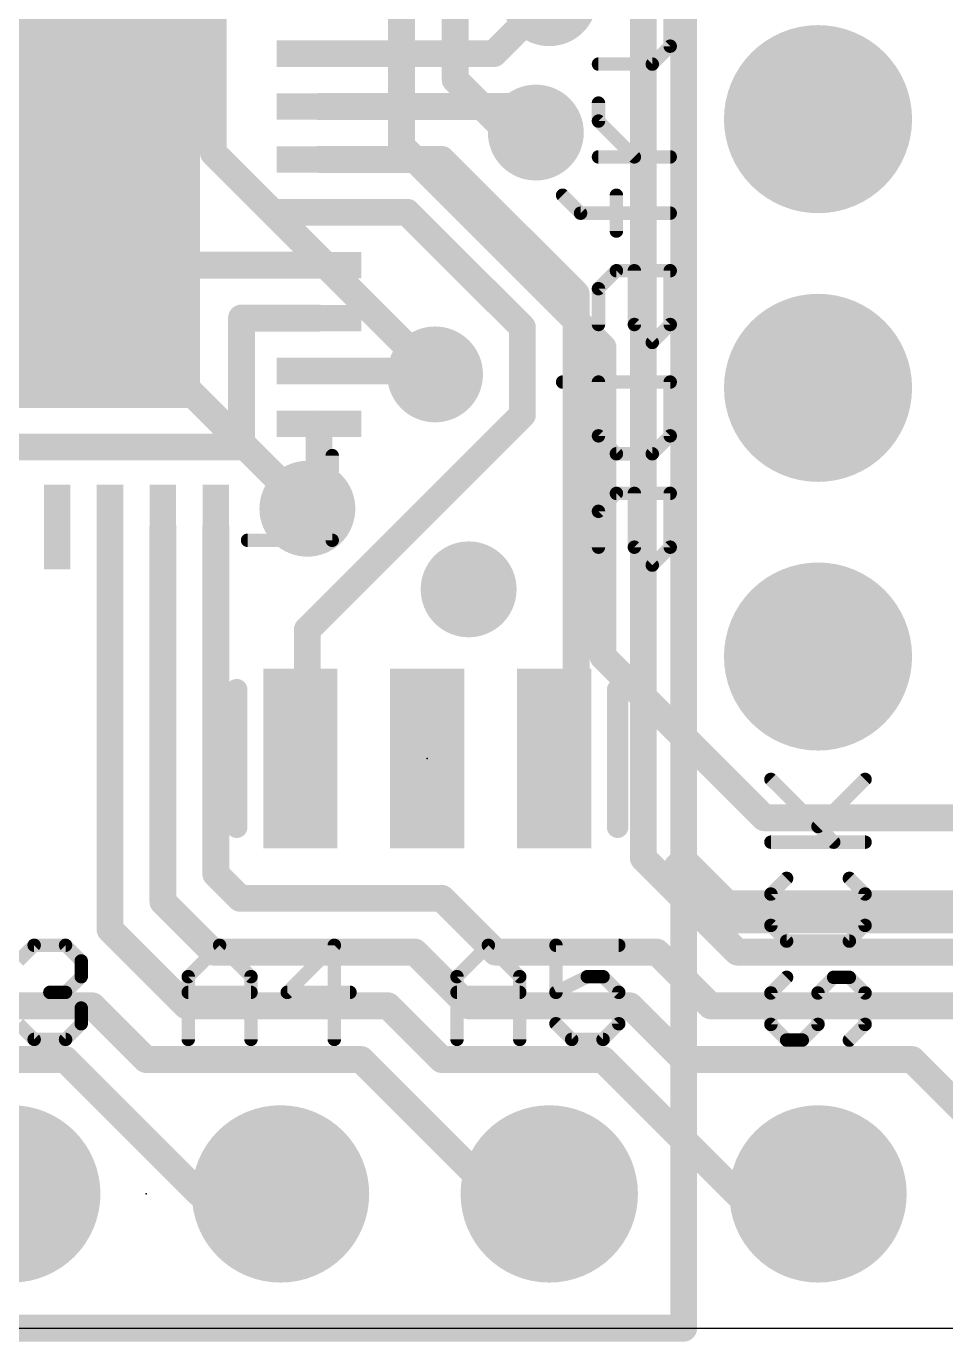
# Model space of a CAD drawing. Extents: x -12.9 to 57.5, y -7.5 to 35.5.
# Drawn here: x 24.27 to 32.96, y -0.13 to 12.31 of the extents above; entities that cross this region are included whole.
import ezdxf

# ---------------------------------------------------------------- set-up
doc = ezdxf.new("R2010")
doc.units = 0
for name, color, linetype in [('1', 12, 'CONTINUOUS'), ('16', 132, 'CONTINUOUS'), ('17', 110, 'CONTINUOUS'), ('18', 110, 'CONTINUOUS'), ('20', 53, 'CONTINUOUS'), ('21', 40, 'CONTINUOUS'), ('23', 40, 'CONTINUOUS')]:
    doc.layers.add(name, color=color, linetype=linetype)

# ---------------------------------------------------------------- blocks, each defined once
blk = doc.blocks.new('RECT')
blk.add_solid([(-0.5, -0.5), (0.5, -0.5), (-0.5, 0.5), (0.5, 0.5)])
blk = doc.blocks.new('ROUNDP')
at = {"const_width": 0.5}
blk.add_lwpolyline([(0, -0.25, 1), (0, 0.25, 1), (0, -0.25)], format="xyb", dxfattribs=at)
blk = doc.blocks.new('ROUNDV')
at = {"const_width": 0.5}
blk.add_lwpolyline([(0, -0.25, 1), (0, 0.25, 1), (0, -0.25)], format="xyb", dxfattribs=at)

msp = doc.modelspace()

# ---------------------------------------------------------------- linework, layer by layer
at = {"layer": '1', "const_width": 0.254}
for points in [[(30.48, 0), (30.48, 22.86)], [(26.2182, 13.6452), (23.876, 11.303)], [(30.099, 12.827), (30.099, 4.445)], [(28.686, 12.049), (29.21, 12.573)], [(27.0335, 12.049), (28.686, 12.049)], [(27.0335, 11.549), (28.837, 11.549)], [(28.837, 11.549), (29.083, 11.303)], [(24.749, 10.049), (23.749, 11.049)], [(27.0335, 11.049), (28.194, 11.049)], [(28.194, 11.049), (29.464, 9.779)], [(27.0335, 10.549), (27.8685, 10.549)], [(27.8685, 10.549), (28.956, 9.4615)], [(27.0335, 10.049), (24.749, 10.049)], [(29.464, 9.779), (29.464, 5.5945)], [(26.3017, 8.3312), (26.3017, 9.5504)], [(26.3017, 9.5504), (26.3031, 9.549)], [(26.3031, 9.549), (27.0335, 9.549)], [(28.956, 8.636), (28.956, 9.4615)], [(27.0335, 9.049), (28.0985, 9.049)], [(28.0985, 9.049), (28.1305, 9.017)], [(28.956, 8.636), (26.924, 6.604)], [(27.0335, 8.549), (27.0335, 7.8565)], [(23.622, 8.3312), (26.3017, 8.3312)], [(27.0335, 7.8565), (26.924, 7.747)], [(25.0585, 3.7705), (25.0585, 7.574)], [(25.5585, 4.0325), (25.5585, 7.574)], [(26.0585, 7.574), (26.0585, 4.2945)], [(26.924, 6.604), (26.924, 5.4545)], [(29.464, 5.5945), (29.2561, 5.3866)], [(26.924, 5.4545), (26.8561, 5.3866)], [(30.099, 4.445), (30.988, 3.556)], [(26.0585, 4.2945), (26.289, 4.064)], [(25.5585, 4.0325), (26.035, 3.556)], [(26.289, 4.064), (28.194, 4.064)], [(28.194, 4.064), (28.702, 3.556)], [(25.0585, 3.7705), (25.781, 3.048)], [(26.035, 3.556), (27.94, 3.556)], [(27.94, 3.556), (28.448, 3.048)], [(28.702, 3.556), (30.226, 3.556)], [(30.226, 3.556), (30.734, 3.048)], [(30.988, 3.556), (33.528, 3.556)], [(24.892, 3.048), (23.114, 3.048)], [(25.4, 2.54), (24.892, 3.048)], [(25.781, 3.048), (27.686, 3.048)], [(27.686, 3.048), (28.194, 2.54)], [(28.448, 3.048), (29.972, 3.048)], [(29.972, 3.048), (30.48, 2.54)], [(30.734, 3.048), (33.274, 3.048)], [(22.86, 2.54), (24.638, 2.54)], [(24.638, 2.54), (25.908, 1.27)], [(27.432, 2.54), (25.4, 2.54)], [(28.702, 1.27), (27.432, 2.54)], [(28.194, 2.54), (29.718, 2.54)], [(29.718, 2.54), (30.988, 1.27)], [(30.48, 2.54), (32.639, 2.54)], [(32.639, 2.54), (33.909, 1.27)], [(25.908, 1.27), (26.67, 1.27)], [(29.21, 1.27), (28.702, 1.27)], [(30.988, 1.27), (31.75, 1.27)], [(0, 0), (30.48, 0)]]:
    msp.add_lwpolyline(points, dxfattribs=at)
at = {"layer": '1', "const_width": 0.127}
for points in [[(27.0335, 12.1125, 1), (27.0335, 11.9855)], [(28.6411, 12.0939, 1), (28.7309, 12.0041)], [(28.686, 11.9855, 1), (28.686, 12.1125)], [(27.0335, 11.6125, 1), (27.0335, 11.4855)], [(28.8819, 11.5939, 1), (28.7921, 11.5041)], [(28.837, 11.4855, 1), (28.837, 11.6125)], [(29.0381, 11.2581, 1), (29.1279, 11.3479)], [(27.0335, 11.1125, 1), (27.0335, 10.9855)], [(28.2389, 11.0939, 1), (28.1491, 11.0041)], [(28.194, 10.9855, 1), (28.194, 11.1125)], [(27.0335, 10.6125, 1), (27.0335, 10.4855)], [(27.9134, 10.5939, 1), (27.8236, 10.5041)], [(27.8685, 10.4855, 1), (27.8685, 10.6125)], [(24.749, 10.1125, 1), (24.749, 9.9855)], [(24.7041, 10.0041, 1), (24.7939, 10.0939)], [(27.0335, 9.9855, 1), (27.0335, 10.1125)], [(29.5275, 9.779, 1), (29.4005, 9.779)], [(29.4191, 9.7341, 1), (29.5089, 9.8239)], [(26.3652, 9.5504, 1), (26.2382, 9.5504)], [(26.3466, 9.5953, 1), (26.2568, 9.5055)], [(26.3031, 9.6125, 1), (26.3031, 9.4855)], [(26.2582, 9.5041, 1), (26.348, 9.5939)], [(27.0335, 9.4855, 1), (27.0335, 9.6125)], [(29.0195, 9.4615, 1), (28.8925, 9.4615)], [(28.9111, 9.4166, 1), (29.0009, 9.5064)], [(27.0335, 9.1125, 1), (27.0335, 8.9855)], [(28.1434, 9.0939, 1), (28.0536, 9.0041)], [(28.0856, 8.9721, 1), (28.1754, 9.0619)], [(28.0985, 8.9855, 1), (28.0985, 9.1125)], [(29.0009, 8.5911, 1), (28.9111, 8.6809)], [(27.097, 8.549, 1), (26.97, 8.549)], [(28.8925, 8.636, 1), (29.0195, 8.636)], [(26.3017, 8.2677, 1), (26.3017, 8.3947)], [(26.2382, 8.3312, 1), (26.3652, 8.3312)], [(27.0784, 7.8116, 1), (26.9886, 7.9014)], [(26.8791, 7.7919, 1), (26.9689, 7.7021)], [(26.97, 7.8565, 1), (27.097, 7.8565)], [(25.122, 7.574, 1), (24.995, 7.574)], [(25.622, 7.574, 1), (25.495, 7.574)], [(26.122, 7.574, 1), (25.995, 7.574)], [(26.9875, 6.604, 1), (26.8605, 6.604)], [(26.8791, 6.6489, 1), (26.9689, 6.5591)], [(29.5089, 5.5496, 1), (29.4191, 5.6394)], [(29.4005, 5.5945, 1), (29.5275, 5.5945)], [(26.8112, 5.4315, 1), (26.901, 5.3417)], [(26.8605, 5.4545, 1), (26.9875, 5.4545)], [(26.9689, 5.4096, 1), (26.8791, 5.4994)], [(29.2112, 5.4315, 1), (29.301, 5.3417)], [(30.1439, 4.4899, 1), (30.0541, 4.4001)], [(30.0355, 4.445, 1), (30.1625, 4.445)], [(26.1034, 4.3394, 1), (26.0136, 4.2496)], [(25.995, 4.2945, 1), (26.122, 4.2945)], [(25.6034, 4.0774, 1), (25.5136, 3.9876)], [(26.289, 4.1275, 1), (26.289, 4.0005)], [(26.2441, 4.0191, 1), (26.3339, 4.1089)], [(28.2389, 4.1089, 1), (28.1491, 4.0191)], [(28.194, 4.0005, 1), (28.194, 4.1275)], [(25.495, 4.0325, 1), (25.622, 4.0325)], [(25.1034, 3.8154, 1), (25.0136, 3.7256)], [(24.995, 3.7705, 1), (25.122, 3.7705)], [(26.035, 3.6195, 1), (26.035, 3.4925)], [(25.9901, 3.5111, 1), (26.0799, 3.6009)], [(27.9849, 3.6009, 1), (27.8951, 3.5111)], [(27.94, 3.4925, 1), (27.94, 3.6195)], [(28.702, 3.6195, 1), (28.702, 3.4925)], [(28.6571, 3.5111, 1), (28.7469, 3.6009)], [(30.2709, 3.6009, 1), (30.1811, 3.5111)], [(30.226, 3.4925, 1), (30.226, 3.6195)], [(30.988, 3.6195, 1), (30.988, 3.4925)], [(30.9431, 3.5111, 1), (31.0329, 3.6009)], [(24.9369, 3.0929, 1), (24.8471, 3.0031)], [(24.892, 2.9845, 1), (24.892, 3.1115)], [(25.781, 3.1115, 1), (25.781, 2.9845)], [(25.7361, 3.0031, 1), (25.8259, 3.0929)], [(27.7309, 3.0929, 1), (27.6411, 3.0031)], [(27.686, 2.9845, 1), (27.686, 3.1115)], [(28.448, 3.1115, 1), (28.448, 2.9845)], [(28.4031, 3.0031, 1), (28.4929, 3.0929)], [(30.0169, 3.0929, 1), (29.9271, 3.0031)], [(29.972, 2.9845, 1), (29.972, 3.1115)], [(30.734, 3.1115, 1), (30.734, 2.9845)], [(30.6891, 3.0031, 1), (30.7789, 3.0929)], [(24.6829, 2.5849, 1), (24.5931, 2.4951)], [(24.638, 2.4765, 1), (24.638, 2.6035)], [(25.4, 2.6035, 1), (25.4, 2.4765)], [(25.3551, 2.4951, 1), (25.4449, 2.5849)], [(27.4769, 2.5849, 1), (27.3871, 2.4951)], [(27.432, 2.4765, 1), (27.432, 2.6035)], [(28.194, 2.6035, 1), (28.194, 2.4765)], [(28.1491, 2.4951, 1), (28.2389, 2.5849)], [(29.7629, 2.5849, 1), (29.6731, 2.4951)], [(29.718, 2.4765, 1), (29.718, 2.6035)], [(30.48, 2.6035, 1), (30.48, 2.4765)], [(30.4351, 2.4951, 1), (30.5249, 2.5849)], [(32.6839, 2.5849, 1), (32.5941, 2.4951)], [(32.639, 2.4765, 1), (32.639, 2.6035)], [(25.908, 1.3335, 1), (25.908, 1.2065)], [(25.8631, 1.2251, 1), (25.9529, 1.3149)], [(26.67, 1.2065, 1), (26.67, 1.3335)], [(28.702, 1.3335, 1), (28.702, 1.2065)], [(28.6571, 1.2251, 1), (28.7469, 1.3149)], [(29.21, 1.2065, 1), (29.21, 1.3335)], [(30.988, 1.3335, 1), (30.988, 1.2065)], [(30.9431, 1.2251, 1), (31.0329, 1.3149)], [(31.75, 1.2065, 1), (31.75, 1.3335)], [(30.48, -0.0635, 1), (30.48, 0.0635)], [(30.4165, 0, 1), (30.5435, 0)]]:
    msp.add_lwpolyline(points, format="xyb", dxfattribs=at)
at = {"layer": '16'}
for points, const_width in [([(30.48, 0), (30.48, 22.86)], 0.254), ([(27.813, 13.335), (27.813, 11.176)], 0.254), ([(26.035, 12.827), (26.035, 11.1125)], 0.254), ([(28.321, 12.827), (28.321, 11.803)], 0.254), ([(25.273, 12.446), (25.273, 9.398)], 0.254), ([(28.321, 11.803), (28.821, 11.303)], 0.254), ([(28.821, 11.303), (29.083, 11.303)], 0.254), ([(26.035, 11.1125), (28.1305, 9.017)], 0.254), ([(27.813, 11.176), (29.718, 9.271)], 0.254), ([(25.273, 9.398), (26.924, 7.747)], 0.254), ([(29.718, 9.271), (29.718, 6.35)], 0.254), ([(29.718, 6.35), (31.242, 4.826)], 0.254), ([(31.242, 4.826), (35.56, 4.826)], 0.254), ([(30.861, 3.937), (30.48, 4.318)], 0.4064), ([(35.179, 3.937), (30.861, 3.937)], 0.4064), ([(0, 0), (30.48, 0)], 0.254)]:
    msp.add_lwpolyline(points, dxfattribs=dict(at, const_width=const_width))
for points, const_width in [([(28.3659, 11.8479, 1), (28.2761, 11.7581)], 0.127), ([(28.2575, 11.803, 1), (28.3845, 11.803)], 0.127), ([(28.821, 11.3665, 1), (28.821, 11.2395)], 0.127), ([(28.7761, 11.2581, 1), (28.8659, 11.3479)], 0.127), ([(29.083, 11.2395, 1), (29.083, 11.3665)], 0.127), ([(26.0799, 11.1574, 1), (25.9901, 11.0676)], 0.127), ([(27.8579, 11.2209, 1), (27.7681, 11.1311)], 0.127), ([(27.7495, 11.176, 1), (27.8765, 11.176)], 0.127), ([(25.9715, 11.1125, 1), (26.0985, 11.1125)], 0.127), ([(25.3179, 9.4429, 1), (25.2281, 9.3531)], 0.127), ([(25.2095, 9.398, 1), (25.3365, 9.398)], 0.127), ([(29.7815, 9.271, 1), (29.6545, 9.271)], 0.127), ([(29.6731, 9.2261, 1), (29.7629, 9.3159)], 0.127), ([(28.0856, 8.9721, 1), (28.1754, 9.0619)], 0.127), ([(26.8791, 7.7021, 1), (26.9689, 7.7919)], 0.127), ([(29.7629, 6.3949, 1), (29.6731, 6.3051)], 0.127), ([(29.6545, 6.35, 1), (29.7815, 6.35)], 0.127), ([(31.242, 4.8895, 1), (31.242, 4.7625)], 0.127), ([(31.1971, 4.7811, 1), (31.2869, 4.8709)], 0.127), ([(30.5518, 4.3898, 1), (30.4082, 4.2462)], 0.2032), ([(30.861, 4.0386, 1), (30.861, 3.8354)], 0.2032), ([(30.7892, 3.8652, 1), (30.9328, 4.0088)], 0.2032), ([(30.48, -0.0635, 1), (30.48, 0.0635)], 0.127), ([(30.4165, 0, 1), (30.5435, 0)], 0.127)]:
    msp.add_lwpolyline(points, format="xyb", dxfattribs=dict(at, const_width=const_width))
at = {"layer": '20'}
msp.add_line((2.54, 0), (48.26, 0), dxfattribs=at)
at = {"layer": '21'}
for points, const_width in [([(30.353, 12.1197), (30.353, 12.6282)], 0.127), ([(30.1835, 11.9503), (30.353, 12.1197)], 0.127), ([(29.6751, 11.9503), (30.1835, 11.9503)], 0.127), ([(29.6751, 11.4122), (29.6751, 11.5816)], 0.127), ([(30.014, 11.0732), (29.6751, 11.4122)], 0.127), ([(30.353, 11.0732), (29.6751, 11.0732)], 0.127), ([(29.5056, 10.541), (29.3361, 10.7105)], 0.127), ([(29.8446, 10.3716), (29.8446, 10.7105)], 0.127), ([(30.353, 10.541), (29.5056, 10.541)], 0.127), ([(29.6751, 9.8275), (29.8446, 9.997)], 0.127), ([(29.8446, 9.997), (30.353, 9.997)], 0.127), ([(30.014, 9.4886), (30.014, 9.997)], 0.127), ([(30.353, 9.997), (30.353, 9.4886)], 0.127), ([(29.6751, 9.4886), (29.6751, 9.8275)], 0.127), ([(30.1835, 9.3191), (30.014, 9.4886)], 0.127), ([(30.353, 9.4886), (30.1835, 9.3191)], 0.127), ([(29.3361, 8.9446), (30.353, 8.9446)], 0.127), ([(29.6751, 8.4361), (29.6751, 8.9446)], 0.127), ([(30.353, 8.9446), (30.353, 8.4361)], 0.127), ([(29.8446, 8.2666), (29.6751, 8.4361)], 0.127), ([(30.353, 8.4361), (30.1835, 8.2666)], 0.127), ([(27.1585, 8.249), (27.1585, 7.449)], 0.127), ([(30.1835, 8.2666), (29.8446, 8.2666)], 0.127), ([(29.6751, 7.7226), (29.8446, 7.8921)], 0.127), ([(29.8446, 7.8921), (30.353, 7.8921)], 0.127), ([(30.014, 7.3837), (30.014, 7.8921)], 0.127), ([(30.353, 7.8921), (30.353, 7.3837)], 0.127), ([(29.6751, 7.3837), (29.6751, 7.7226)], 0.127), ([(27.1585, 7.449), (26.3585, 7.449)], 0.127), ([(30.1835, 7.2142), (30.014, 7.3837)], 0.127), ([(30.353, 7.3837), (30.1835, 7.2142)], 0.127), ([(26.2561, 4.7366), (26.2561, 6.0366)], 0.2032), ([(29.8561, 6.0366), (29.8561, 4.7366)], 0.2032), ([(31.8979, 4.5953), (31.3047, 5.1884)], 0.127), ([(31.7496, 4.7435), (32.1945, 5.1884)], 0.127), ([(31.3047, 4.5953), (32.1945, 4.5953)], 0.127), ([(31.453, 4.2529), (31.3047, 4.1046)], 0.127), ([(32.1945, 4.1046), (32.0462, 4.2529)], 0.127), ([(31.3047, 4.1046), (31.3047, 3.808)], 0.127), ([(32.1945, 3.808), (32.1945, 4.1046)], 0.127), ([(31.3047, 3.808), (31.453, 3.6597)], 0.127), ([(32.0462, 3.6597), (32.1945, 3.808)], 0.127), ([(24.1935, 3.472), (24.3418, 3.6203)], 0.127), ([(24.3418, 3.6203), (24.6384, 3.6203)], 0.127), ([(24.6384, 3.6203), (24.7867, 3.472)], 0.127), ([(25.798, 3.3237), (26.0946, 3.6203)], 0.127), ([(26.0946, 3.6203), (26.3912, 3.3237)], 0.127), ([(27.1784, 3.6203), (26.7335, 3.1754)], 0.127), ([(27.1784, 2.7305), (27.1784, 3.6203)], 0.127), ([(28.338, 3.3237), (28.6346, 3.6203)], 0.127), ([(28.6346, 3.6203), (28.9312, 3.3237)], 0.127), ([(29.8667, 3.6203), (29.2735, 3.6203)], 0.127), ([(29.2735, 3.6203), (29.2735, 3.1754)], 0.127), ([(31.453, 3.6597), (32.0462, 3.6597)], 0.127), ([(24.7867, 3.472), (24.7867, 3.3237)], 0.127), ([(24.7867, 3.3237), (24.6384, 3.1754)], 0.127), ([(25.798, 2.7305), (25.798, 3.3237)], 0.127), ([(26.3912, 3.3237), (26.3912, 2.7305)], 0.127), ([(28.338, 2.7305), (28.338, 3.3237)], 0.127), ([(28.9312, 3.3237), (28.9312, 2.7305)], 0.127), ([(29.2735, 3.1754), (29.5701, 3.3237)], 0.127), ([(29.5701, 3.3237), (29.7184, 3.3237)], 0.127), ([(29.7184, 3.3237), (29.8667, 3.1754)], 0.127), ([(31.453, 3.3174), (31.3047, 3.1691)], 0.127), ([(31.7496, 3.1691), (31.8979, 3.3174)], 0.127), ([(31.8979, 3.3174), (32.0462, 3.3174)], 0.127), ([(32.0462, 3.3174), (32.1945, 3.1691)], 0.127), ([(24.6384, 3.1754), (24.4901, 3.1754)], 0.127), ([(24.6384, 3.1754), (24.7867, 3.0271)], 0.127), ([(25.798, 3.1754), (26.3912, 3.1754)], 0.127), ([(26.7335, 3.1754), (27.3267, 3.1754)], 0.127), ([(28.338, 3.1754), (28.9312, 3.1754)], 0.127), ([(29.8667, 3.1754), (29.8667, 2.8788)], 0.127), ([(31.3047, 3.1691), (31.3047, 2.8725)], 0.127), ([(31.7496, 2.8725), (31.7496, 3.1691)], 0.127), ([(32.1945, 3.1691), (32.1945, 2.8725)], 0.127), ([(24.7867, 3.0271), (24.7867, 2.8788)], 0.127), ([(24.3418, 2.7305), (24.1935, 2.8788)], 0.127), ([(24.7867, 2.8788), (24.6384, 2.7305)], 0.127), ([(29.4218, 2.7305), (29.2735, 2.8788)], 0.127), ([(29.8667, 2.8788), (29.7184, 2.7305)], 0.127), ([(31.3047, 2.8725), (31.453, 2.7242)], 0.127), ([(31.6013, 2.7242), (31.7496, 2.8725)], 0.127), ([(32.1945, 2.8725), (32.0462, 2.7242)], 0.127), ([(24.6384, 2.7305), (24.3418, 2.7305)], 0.127), ([(29.7184, 2.7305), (29.4218, 2.7305)], 0.127), ([(31.453, 2.7242), (31.6013, 2.7242)], 0.127)]:
    msp.add_lwpolyline(points, dxfattribs=dict(at, const_width=const_width))
for points, const_width in [([(30.3213, 12.1197, 1), (30.3848, 12.1197)], 0.0635), ([(30.3755, 12.0973, 1), (30.3305, 12.1422)], 0.0635), ([(29.6751, 11.982, 1), (29.6751, 11.9185)], 0.0635), ([(30.1611, 11.9727, 1), (30.206, 11.9278)], 0.0635), ([(30.1835, 11.9185, 1), (30.1835, 11.982)], 0.0635), ([(29.7068, 11.5816, 1), (29.6433, 11.5816)], 0.0635), ([(29.6433, 11.4122, 1), (29.7068, 11.4122)], 0.0635), ([(29.6975, 11.4346, 1), (29.6526, 11.3897)], 0.0635), ([(29.6751, 11.105, 1), (29.6751, 11.0415)], 0.0635), ([(29.9916, 11.0508, 1), (30.0365, 11.0957)], 0.0635), ([(30.353, 11.0415, 1), (30.353, 11.105)], 0.0635), ([(29.3586, 10.733, 1), (29.3137, 10.6881)], 0.0635), ([(29.8763, 10.7105, 1), (29.8128, 10.7105)], 0.0635), ([(29.5056, 10.5728, 1), (29.5056, 10.5093)], 0.0635), ([(29.4832, 10.5186, 1), (29.5281, 10.5635)], 0.0635), ([(30.353, 10.5093, 1), (30.353, 10.5728)], 0.0635), ([(29.8128, 10.3716, 1), (29.8763, 10.3716)], 0.0635), ([(29.8446, 10.0288, 1), (29.8446, 9.9653)], 0.0635), ([(29.867, 9.9746, 1), (29.8221, 10.0195)], 0.0635), ([(30.0458, 9.997, 1), (29.9823, 9.997)], 0.0635), ([(30.3848, 9.997, 1), (30.3213, 9.997)], 0.0635), ([(30.353, 9.9653, 1), (30.353, 10.0288)], 0.0635), ([(29.7068, 9.8275, 1), (29.6433, 9.8275)], 0.0635), ([(29.6526, 9.85, 1), (29.6975, 9.8051)], 0.0635), ([(29.6433, 9.4886, 1), (29.7068, 9.4886)], 0.0635), ([(29.9823, 9.4886, 1), (30.0458, 9.4886)], 0.0635), ([(30.0365, 9.511, 1), (29.9916, 9.4661)], 0.0635), ([(30.3213, 9.4886, 1), (30.3848, 9.4886)], 0.0635), ([(30.3755, 9.4661, 1), (30.3305, 9.511)], 0.0635), ([(30.1611, 9.3416, 1), (30.206, 9.2967)], 0.0635), ([(30.1611, 9.2967, 1), (30.206, 9.3416)], 0.0635), ([(29.3361, 8.9763, 1), (29.3361, 8.9128)], 0.0635), ([(29.7068, 8.9446, 1), (29.6433, 8.9446)], 0.0635), ([(30.3848, 8.9446, 1), (30.3213, 8.9446)], 0.0635), ([(30.353, 8.9128, 1), (30.353, 8.9763)], 0.0635), ([(29.6433, 8.4361, 1), (29.7068, 8.4361)], 0.0635), ([(29.6975, 8.4586, 1), (29.6526, 8.4137)], 0.0635), ([(30.3213, 8.4361, 1), (30.3848, 8.4361)], 0.0635), ([(30.3755, 8.4137, 1), (30.3305, 8.4586)], 0.0635), ([(27.1902, 8.249, 1), (27.1268, 8.249)], 0.0635), ([(29.8446, 8.2984, 1), (29.8446, 8.2349)], 0.0635), ([(29.8221, 8.2442, 1), (29.867, 8.2891)], 0.0635), ([(30.1611, 8.2891, 1), (30.206, 8.2442)], 0.0635), ([(30.1835, 8.2349, 1), (30.1835, 8.2984)], 0.0635), ([(29.8446, 7.9238, 1), (29.8446, 7.8604)], 0.0635), ([(29.867, 7.8696, 1), (29.8221, 7.9146)], 0.0635), ([(30.0458, 7.8921, 1), (29.9823, 7.8921)], 0.0635), ([(30.3848, 7.8921, 1), (30.3213, 7.8921)], 0.0635), ([(30.353, 7.8604, 1), (30.353, 7.9238)], 0.0635), ([(29.7068, 7.7226, 1), (29.6433, 7.7226)], 0.0635), ([(29.6526, 7.7451, 1), (29.6975, 7.7002)], 0.0635), ([(26.3585, 7.4808, 1), (26.3585, 7.4173)], 0.0635), ([(27.1268, 7.449, 1), (27.1902, 7.449)], 0.0635), ([(27.1585, 7.4173, 1), (27.1585, 7.4808)], 0.0635), ([(29.6433, 7.3837, 1), (29.7068, 7.3837)], 0.0635), ([(29.9823, 7.3837, 1), (30.0458, 7.3837)], 0.0635), ([(30.0365, 7.4061, 1), (29.9916, 7.3612)], 0.0635), ([(30.3213, 7.3837, 1), (30.3848, 7.3837)], 0.0635), ([(30.3755, 7.3612, 1), (30.3305, 7.4061)], 0.0635), ([(30.1611, 7.2366, 1), (30.206, 7.1917)], 0.0635), ([(30.1611, 7.1917, 1), (30.206, 7.2366)], 0.0635), ([(26.3069, 6.0366, 1), (26.2053, 6.0366)], 0.1016), ([(29.9069, 6.0366, 1), (29.8053, 6.0366)], 0.1016), ([(31.3272, 5.2109, 1), (31.2823, 5.166)], 0.0635), ([(32.217, 5.166, 1), (32.172, 5.2109)], 0.0635), ([(26.2053, 4.7366, 1), (26.3069, 4.7366)], 0.1016), ([(29.8053, 4.7366, 1), (29.9069, 4.7366)], 0.1016), ([(31.7272, 4.766, 1), (31.7721, 4.7211)], 0.0635), ([(31.3047, 4.627, 1), (31.3047, 4.5635)], 0.0635), ([(31.8755, 4.5728, 1), (31.9204, 4.6177)], 0.0635), ([(32.1945, 4.5635, 1), (32.1945, 4.627)], 0.0635), ([(31.4755, 4.2305, 1), (31.4306, 4.2754)], 0.0635), ([(32.0687, 4.2754, 1), (32.0238, 4.2305)], 0.0635), ([(31.3365, 4.1046, 1), (31.273, 4.1046)], 0.0635), ([(31.2823, 4.1271, 1), (31.3272, 4.0822)], 0.0635), ([(32.2263, 4.1046, 1), (32.1628, 4.1046)], 0.0635), ([(32.172, 4.0822, 1), (32.217, 4.1271)], 0.0635), ([(31.3272, 3.8305, 1), (31.2823, 3.7856)], 0.0635), ([(32.217, 3.7856, 1), (32.172, 3.8305)], 0.0635), ([(31.273, 3.808, 1), (31.3365, 3.808)], 0.0635), ([(32.1628, 3.808, 1), (32.2263, 3.808)], 0.0635), ([(24.3418, 3.652, 1), (24.3418, 3.5885)], 0.0635), ([(24.3642, 3.5978, 1), (24.3193, 3.6427)], 0.0635), ([(24.6608, 3.6427, 1), (24.6159, 3.5978)], 0.0635), ([(24.6384, 3.5885, 1), (24.6384, 3.652)], 0.0635), ([(26.117, 3.6427, 1), (26.0721, 3.5978)], 0.0635), ([(26.117, 3.5978, 1), (26.0721, 3.6427)], 0.0635), ([(27.2101, 3.6203, 1), (27.1466, 3.6203)], 0.0635), ([(27.2008, 3.5978, 1), (27.1559, 3.6427)], 0.0635), ([(28.657, 3.6427, 1), (28.6121, 3.5978)], 0.0635), ([(28.657, 3.5978, 1), (28.6121, 3.6427)], 0.0635), ([(29.2735, 3.652, 1), (29.2735, 3.5885)], 0.0635), ([(29.3053, 3.6203, 1), (29.2418, 3.6203)], 0.0635), ([(29.8667, 3.5885, 1), (29.8667, 3.652)], 0.0635), ([(31.453, 3.6915, 1), (31.453, 3.628)], 0.0635), ([(31.4306, 3.6373, 1), (31.4755, 3.6822)], 0.0635), ([(32.0238, 3.6822, 1), (32.0687, 3.6373)], 0.0635), ([(32.0462, 3.628, 1), (32.0462, 3.6915)], 0.0635), ([(24.8184, 3.472, 1), (24.7549, 3.472)], 0.0635), ([(24.7642, 3.4495, 1), (24.8091, 3.4944)], 0.0635), ([(24.8091, 3.3012, 1), (24.7642, 3.3461)], 0.0635), ([(25.8297, 3.3237, 1), (25.7662, 3.3237)], 0.0635), ([(25.7755, 3.3461, 1), (25.8204, 3.3012)], 0.0635), ([(26.4229, 3.3237, 1), (26.3594, 3.3237)], 0.0635), ([(26.3687, 3.3012, 1), (26.4136, 3.3461)], 0.0635), ([(28.3697, 3.3237, 1), (28.3062, 3.3237)], 0.0635), ([(28.3155, 3.3461, 1), (28.3604, 3.3012)], 0.0635), ([(28.9629, 3.3237, 1), (28.8994, 3.3237)], 0.0635), ([(28.9087, 3.3012, 1), (28.9536, 3.3461)], 0.0635), ([(29.5701, 3.3554, 1), (29.5701, 3.2919)], 0.0635), ([(29.5843, 3.2953, 1), (29.5559, 3.3521)], 0.0635), ([(29.7408, 3.3461, 1), (29.6959, 3.3012)], 0.0635), ([(29.7184, 3.2919, 1), (29.7184, 3.3554)], 0.0635), ([(31.4755, 3.2949, 1), (31.4306, 3.3398)], 0.0635), ([(31.8979, 3.3491, 1), (31.8979, 3.2856)], 0.0635), ([(31.9204, 3.2949, 1), (31.8755, 3.3398)], 0.0635), ([(32.0687, 3.3398, 1), (32.0238, 3.2949)], 0.0635), ([(32.0462, 3.2856, 1), (32.0462, 3.3491)], 0.0635), ([(24.4901, 3.2071, 1), (24.4901, 3.1436)], 0.0635), ([(24.6608, 3.1978, 1), (24.6159, 3.1529)], 0.0635), ([(24.6384, 3.1436, 1), (24.6384, 3.2071)], 0.0635), ([(24.7549, 3.3237, 1), (24.8184, 3.3237)], 0.0635), ([(25.798, 3.2071, 1), (25.798, 3.1436)], 0.0635), ([(26.3912, 3.1436, 1), (26.3912, 3.2071)], 0.0635), ([(26.7335, 3.2071, 1), (26.7335, 3.1436)], 0.0635), ([(27.3267, 3.1436, 1), (27.3267, 3.2071)], 0.0635), ([(28.338, 3.2071, 1), (28.338, 3.1436)], 0.0635), ([(28.9312, 3.1436, 1), (28.9312, 3.2071)], 0.0635), ([(29.2593, 3.2038, 1), (29.2877, 3.147)], 0.0635), ([(29.8984, 3.1754, 1), (29.8349, 3.1754)], 0.0635), ([(24.6159, 3.1978, 1), (24.6608, 3.1529)], 0.0635), ([(26.711, 3.1978, 1), (26.756, 3.1529)], 0.0635), ([(29.2418, 3.1754, 1), (29.3053, 3.1754)], 0.0635), ([(29.8442, 3.1529, 1), (29.8891, 3.1978)], 0.0635), ([(31.3365, 3.1691, 1), (31.273, 3.1691)], 0.0635), ([(31.2823, 3.1916, 1), (31.3272, 3.1466)], 0.0635), ([(31.7272, 3.1916, 1), (31.7721, 3.1466)], 0.0635), ([(31.7814, 3.1691, 1), (31.7179, 3.1691)], 0.0635), ([(32.2263, 3.1691, 1), (32.1628, 3.1691)], 0.0635), ([(32.172, 3.1466, 1), (32.217, 3.1916)], 0.0635), ([(24.8184, 3.0271, 1), (24.7549, 3.0271)], 0.0635), ([(24.7642, 3.0046, 1), (24.8091, 3.0495)], 0.0635), ([(24.7549, 2.8788, 1), (24.8184, 2.8788)], 0.0635), ([(24.8091, 2.8563, 1), (24.7642, 2.9012)], 0.0635), ([(29.296, 2.9012, 1), (29.251, 2.8563)], 0.0635), ([(29.8349, 2.8788, 1), (29.8984, 2.8788)], 0.0635), ([(29.8891, 2.8563, 1), (29.8442, 2.9012)], 0.0635), ([(31.273, 2.8725, 1), (31.3365, 2.8725)], 0.0635), ([(31.3272, 2.895, 1), (31.2823, 2.8501)], 0.0635), ([(31.7179, 2.8725, 1), (31.7814, 2.8725)], 0.0635), ([(31.7721, 2.8501, 1), (31.7272, 2.895)], 0.0635), ([(32.1628, 2.8725, 1), (32.2263, 2.8725)], 0.0635), ([(32.217, 2.8501, 1), (32.172, 2.895)], 0.0635), ([(24.3418, 2.7623, 1), (24.3418, 2.6987)], 0.0635), ([(24.3193, 2.708, 1), (24.3642, 2.753)], 0.0635), ([(24.6159, 2.753, 1), (24.6608, 2.708)], 0.0635), ([(24.6384, 2.6987, 1), (24.6384, 2.7623)], 0.0635), ([(25.7662, 2.7305, 1), (25.8297, 2.7305)], 0.0635), ([(26.3594, 2.7305, 1), (26.4229, 2.7305)], 0.0635), ([(27.1466, 2.7305, 1), (27.2101, 2.7305)], 0.0635), ([(28.3062, 2.7305, 1), (28.3697, 2.7305)], 0.0635), ([(28.8994, 2.7305, 1), (28.9629, 2.7305)], 0.0635), ([(29.4218, 2.7623, 1), (29.4218, 2.6987)], 0.0635), ([(29.3993, 2.708, 1), (29.4442, 2.753)], 0.0635), ([(29.6959, 2.753, 1), (29.7408, 2.708)], 0.0635), ([(29.7184, 2.6987, 1), (29.7184, 2.7623)], 0.0635), ([(31.453, 2.756, 1), (31.453, 2.6925)], 0.0635), ([(31.4306, 2.7018, 1), (31.4755, 2.7467)], 0.0635), ([(31.5789, 2.7467, 1), (31.6238, 2.7018)], 0.0635), ([(31.6013, 2.6925, 1), (31.6013, 2.756)], 0.0635), ([(32.0238, 2.7467, 1), (32.0687, 2.7018)], 0.0635)]:
    msp.add_lwpolyline(points, format="xyb", dxfattribs=dict(at, const_width=const_width))
at = {"layer": '23'}
for p in [(28.0561, 5.3866), (25.4, 1.27)]:
    msp.add_point(p, dxfattribs=at)

# ---------------------------------------------------------------- block references
at = {"layer": '1', "xscale": 4.7, "yscale": 4.7}
msp.add_blockref('RECT', (23.5585, 11.049), dxfattribs=at)
at = {"layer": '1'}
for p, xscale, yscale, rotation in [((27.0335, 12.049), 0.8, 0.25, 180), ((27.0335, 11.549), 0.8, 0.25, 180), ((27.0335, 11.049), 0.8, 0.25, 180), ((27.0335, 10.549), 0.8, 0.25, 180), ((27.0335, 10.049), 0.8, 0.25, 180), ((27.0335, 9.549), 0.8, 0.25, 180), ((27.0335, 9.049), 0.8, 0.25, 180), ((27.0335, 8.549), 0.8, 0.25, 180), ((24.5585, 7.574), 0.8, 0.25, 90), ((25.0585, 7.574), 0.8, 0.25, 90), ((25.5585, 7.574), 0.8, 0.25, 90), ((26.0585, 7.574), 0.8, 0.25, 90), ((26.8561, 5.3866), 0.7, 1.7, 180), ((28.0561, 5.3866), 0.7, 1.7, 180), ((29.2561, 5.3866), 0.7, 1.7, 180)]:
    msp.add_blockref('RECT', p, dxfattribs=dict(at, xscale=xscale, yscale=yscale, rotation=rotation))
at = {"layer": '17', "xscale": 1.6764, "yscale": 1.6764, "rotation": 270}
for p in [(24.13, 1.27), (24.13, 1.27), (26.67, 1.27), (26.67, 1.27), (29.21, 1.27), (29.21, 1.27), (31.75, 1.27), (31.75, 1.27)]:
    msp.add_blockref('ROUNDP', p, dxfattribs=at)
at = {"layer": '18'}
for p, xscale, yscale in [((29.21, 12.573), 0.9064, 0.9064), ((29.21, 12.573), 0.9064, 0.9064), ((31.75, 11.43), 1.778, 1.778), ((31.75, 11.43), 1.778, 1.778), ((29.083, 11.303), 0.9064, 0.9064), ((29.083, 11.303), 0.9064, 0.9064), ((31.75, 8.89), 1.778, 1.778), ((31.75, 8.89), 1.778, 1.778), ((28.1305, 9.017), 0.9064, 0.9064), ((28.1305, 9.017), 0.9064, 0.9064), ((26.924, 7.747), 0.9064, 0.9064), ((26.924, 7.747), 0.9064, 0.9064), ((28.448, 6.985), 0.9064, 0.9064), ((28.448, 6.985), 0.9064, 0.9064), ((31.75, 6.35), 1.778, 1.778), ((31.75, 6.35), 1.778, 1.778)]:
    msp.add_blockref('ROUNDV', p, dxfattribs=dict(at, xscale=xscale, yscale=yscale))

doc.saveas('drawing.dxf')
